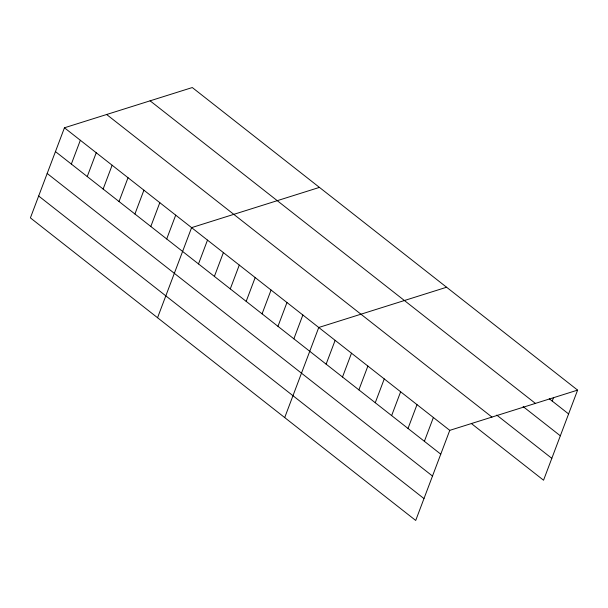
<?xml version="1.0" encoding="UTF-8"?>
<svg xmlns="http://www.w3.org/2000/svg" width="608" height="608" viewBox="0 0 608 608"><rect width="100%" height="100%" fill="white"/><g stroke="black" fill="none" stroke-linecap="round" stroke-linejoin="round"><path stroke-width="0.91" d="M64.448 127.786L30.4 217.884L415.712 520.456L449.76 430.358L577.6 390.116L192.288 87.544L64.448 127.786L449.76 430.358M71.341 164.076L80.34 140.266M87.233 176.563L96.231 152.745M103.132 189.042L112.13 165.232M119.024 201.522L128.022 177.711M134.915 214.008L143.914 190.19M150.814 226.488L159.813 202.669M166.706 238.967L175.704 215.156M157.556 317.733L191.596 227.635L319.443 187.393M198.497 263.933L207.495 240.114M214.388 276.412L223.387 252.594M230.28 288.891L239.278 265.08M246.179 301.37L255.178 277.56M262.071 313.857L271.069 290.039M277.962 326.336L286.961 302.518M293.862 338.816L302.86 315.005M284.704 417.582L318.752 327.484L446.591 287.242M326.131 364.154L335.13 340.343M342.502 377.013L351.5 353.202M358.88 389.872L367.878 366.062M375.258 402.732L384.256 378.921M391.636 415.591L400.634 391.78M408.006 428.458L417.004 404.639M424.384 441.317L433.382 417.498M552.224 401.075L553.561 397.548M577.6 390.116L543.552 480.214L471.352 423.518M549.244 398.734L568.602 413.934M150.1 100.822L535.412 403.4M523.116 406.577L560.333 435.807M496.736 415.089L551.821 458.341M106.636 114.502L491.948 417.08M55.45 151.597L440.762 454.176M47.181 173.47L432.493 476.049M38.669 196.012L423.981 498.583"/></g></svg>
